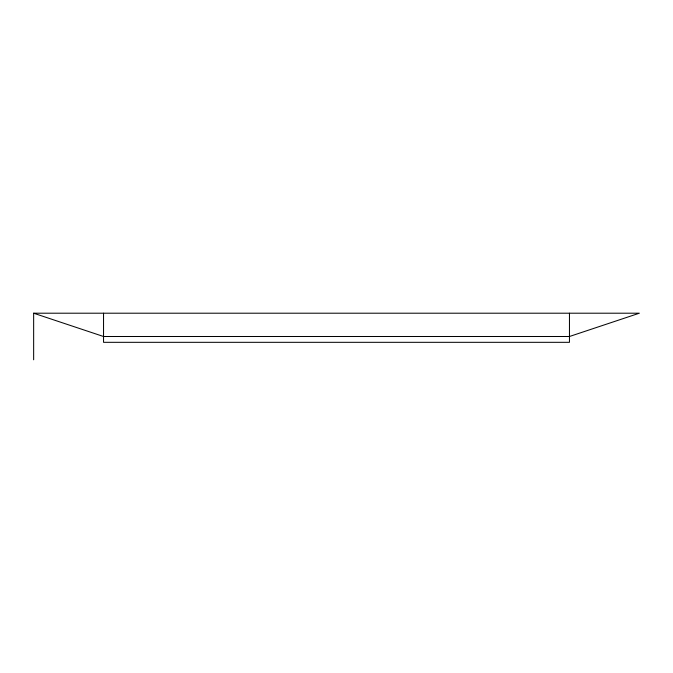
<?xml version="1.0" encoding="UTF-8"?>
<svg xmlns="http://www.w3.org/2000/svg" width="673" height="673" viewBox="0 0 673 673"><rect width="100%" height="100%" fill="white"/><g stroke="black" fill="none" stroke-linecap="round" stroke-linejoin="round"><path stroke-width="1.01" d="M33.65 313.206L639.35 313.206L569.459 336.5L103.541 336.5L33.65 313.206L33.65 359.794M569.459 313.206L569.459 342.321L103.541 342.321L103.541 313.206"/></g></svg>
